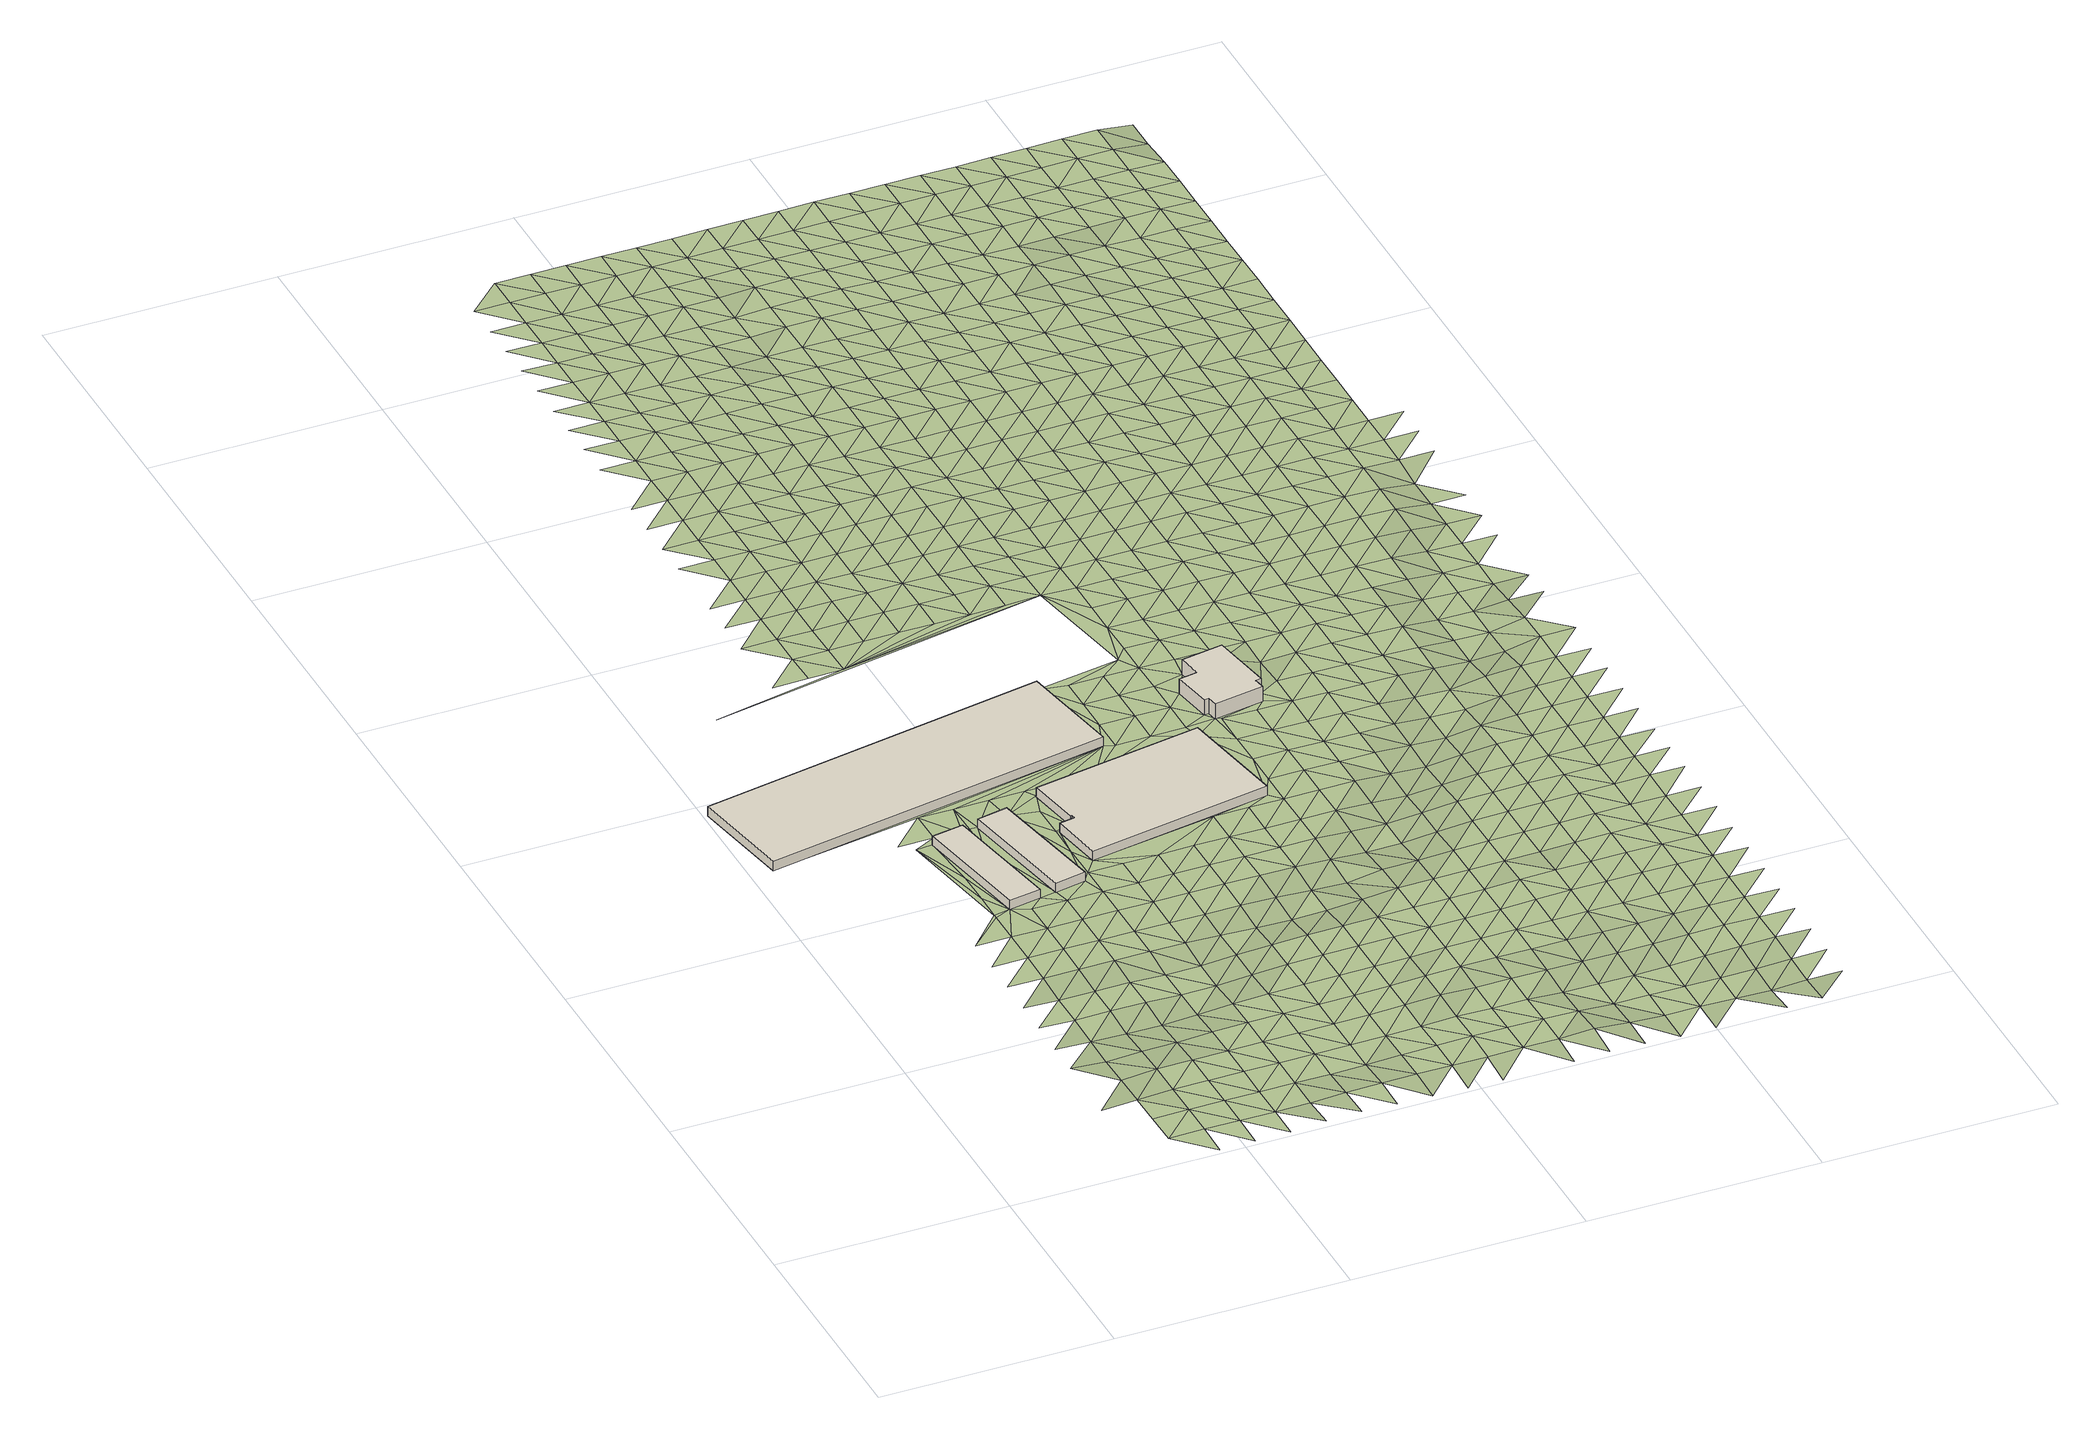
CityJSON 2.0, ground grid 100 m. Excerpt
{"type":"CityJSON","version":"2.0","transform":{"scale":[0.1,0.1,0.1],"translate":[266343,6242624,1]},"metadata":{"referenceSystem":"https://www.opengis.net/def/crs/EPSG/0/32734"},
"CityObjects":{
"building1":{"type":"Building","attributes":{"building":"office","building:levels":"1","footprint":{"type":"Polygon"},"plus_code":"CGX8XPXG+XFR","ground_height":4.3,"building_height":4.1,"roof_height":8.4},"geometry":[{"type":"Solid","lod":"1","boundaries":[[[[0,1,2,3]],[[1,4,5,2]],[[4,6,7,5]],[[6,0,3,7]],[[3,2,5,7]],[[6,4,1,0]]]]}]},
"building2":{"type":"Building","attributes":{"building":"industrial","building:levels":"1","footprint":{"type":"Polygon"},"plus_code":"CGX5X9X9+X4X","ground_height":4.56,"building_height":4.1,"roof_height":8.66},"geometry":[{"type":"Solid","lod":"1","boundaries":[[[[8,9,10,11]],[[9,12,13,10]],[[12,14,15,13]],[[14,8,11,15]],[[11,10,13,15]],[[14,12,9,8]]]]}]},
"building3":{"type":"Building","attributes":{"building":"office","building:levels":"1","footprint":{"type":"Polygon"},"plus_code":"CHX9XGXQ+XFR","ground_height":4.23,"building_height":4.1,"roof_height":8.33},"geometry":[{"type":"Solid","lod":"1","boundaries":[[[[16,17,18,19]],[[17,20,21,18]],[[20,22,23,21]],[[22,16,19,23]],[[19,18,21,23]],[[22,20,17,16]]]]}]},
"building4":{"type":"Building","attributes":{"building":"industrial","building:levels":"1","footprint":{"type":"Polygon"},"plus_code":"CPX7XFXF+XGR","ground_height":4.33,"building_height":4.1,"roof_height":8.43},"geometry":[{"type":"Solid","lod":"1","boundaries":[[[[24,25,26,27]],[[25,28,29,26]],[[28,30,31,29]],[[30,32,33,31]],[[32,34,35,33]],[[34,36,37,35]],[[36,38,39,37]],[[38,24,27,39]],[[27,26,29,31,33,35,37,39]],[[38,36,34,32,30,28,25,24]]]]}]},
"building5":{"type":"Building","attributes":{"building":"industrial","building:levels":"2","footprint":{"type":"Polygon"},"plus_code":"CRXXX6X2+XGV","ground_height":4.54,"building_height":6.9,"roof_height":11.44},"geometry":[{"type":"Solid","lod":"1","boundaries":[[[[40,41,42,43]],[[41,44,45,42]],[[44,46,47,45]],[[46,48,49,47]],[[48,50,51,49]],[[50,52,53,51]],[[52,54,55,53]],[[54,56,57,55]],[[56,58,59,57]],[[58,40,43,59]],[[43,42,45,47,49,51,53,55,57,59]],[[58,56,54,52,50,48,46,44,41,40]]]]}]},
"terrain1":{"type":"TINRelief","geometry":[{"type":"CompositeSurface","lod":"1","boundaries":[[[60,61,62]],[[63,64,65]],[[64,66,67]],[[65,61,63]],[[64,67,65]],[[68,62,69]],[[68,69,70]],[[61,71,62]],[[61,65,72]],[[73,70,74]],[[71,69,62]],[[61,72,71]],[[67,75,65]],[[76,74,77]],[[67,78,75]],[[70,69,79]],[[80,72,65]],[[79,69,71]],[[81,77,82]],[[65,75,80]],[[70,83,74]],[[70,79,84]],[[71,72,85]],[[86,82,87]],[[80,88,72]],[[70,84,83]],[[89,77,74]],[[72,88,85]],[[90,80,75]],[[79,71,91]],[[92,87,93]],[[74,83,89]],[[90,75,94]],[[91,84,79]],[[95,82,77]],[[91,71,85]],[[80,96,88]],[[97,93,98]],[[77,89,95]],[[80,90,96]],[[98,99,97]],[[100,87,82]],[[83,84,101]],[[85,88,102]],[[84,91,103]],[[82,95,100]],[[102,88,96]],[[93,87,104]],[[84,103,101]],[[105,89,83]],[[85,106,91]],[[98,93,4]],[[87,100,104]],[[102,106,85]],[[98,4,99]],[[107,96,90]],[[83,101,105]],[[108,99,109]],[[90,110,111]],[[99,4,109]],[[93,104,4]],[[103,91,112]],[[89,113,95]],[[109,114,108]],[[90,111,107]],[[106,112,91]],[[109,4,114]],[[115,102,96]],[[89,105,113]],[[95,116,100]],[[108,114,117]],[[4,117,114]],[[101,103,118]],[[102,115,106]],[[119,4,104]],[[112,120,103]],[[115,96,107]],[[95,113,116]],[[108,117,121]],[[101,118,105]],[[104,100,122]],[[103,120,118]],[[123,121,124]],[[4,119,6]],[[125,107,111]],[[126,112,106]],[[100,116,122]],[[106,115,127]],[[105,128,113]],[[119,104,129]],[[125,111,130]],[[112,126,120]],[[131,121,117]],[[118,128,105]],[[106,127,126]],[[122,129,104]],[[129,6,119]],[[113,132,116]],[[115,107,133]],[[124,121,131]],[[107,125,134]],[[113,128,132]],[[120,135,118]],[[133,127,115]],[[120,126,136]],[[133,107,134]],[[131,6,137]],[[6,138,137]],[[138,6,129]],[[118,135,128]],[[139,122,116]],[[120,136,135]],[[116,132,140]],[[131,141,124]],[[142,124,12]],[[131,137,143]],[[137,138,144]],[[145,134,125]],[[126,127,146]],[[116,140,139]],[[137,144,143]],[[127,133,147]],[[141,131,143]],[[128,148,132]],[[149,129,122]],[[145,125,150]],[[146,136,126]],[[20,138,129]],[[148,128,135]],[[143,144,141]],[[127,147,146]],[[134,151,133]],[[149,122,139]],[[140,132,152]],[[145,151,134]],[[20,129,149]],[[152,132,148]],[[135,136,153]],[[154,147,133]],[[136,146,155]],[[141,144,156]],[[151,154,133]],[[139,140,157]],[[136,155,153]],[[158,140,152]],[[159,148,135]],[[146,147,160]],[[149,161,20]],[[156,144,162]],[[145,163,151]],[[139,157,149]],[[140,158,157]],[[154,160,147]],[[135,153,159]],[[145,164,163]],[[165,20,161]],[[165,162,20]],[[166,155,146]],[[152,148,167]],[[168,169,170]],[[171,161,149]],[[160,166,146]],[[151,172,154]],[[165,161,34]],[[148,159,167]],[[151,163,173]],[[171,149,157]],[[174,162,165]],[[175,158,152]],[[153,155,176]],[[177,170,178]],[[166,179,155]],[[151,173,172]],[[180,165,34]],[[161,181,34]],[[182,156,162]],[[180,174,165]],[[174,183,162]],[[160,154,184]],[[141,12,124]],[[161,171,181]],[[152,167,175]],[[164,185,163]],[[157,158,186]],[[155,179,176]],[[177,178,187]],[[169,188,170]],[[189,159,153]],[[190,162,183]],[[154,172,184]],[[191,174,180]],[[185,173,163]],[[166,160,192]],[[190,182,162]],[[191,183,174]],[[158,175,186]],[[171,157,193]],[[194,187,195]],[[153,176,189]],[[191,180,196]],[[197,178,170]],[[167,159,198]],[[160,184,192]],[[191,190,183]],[[179,166,199]],[[191,196,200]],[[172,173,201]],[[181,202,34]],[[170,188,197]],[[157,186,193]],[[141,156,12]],[[181,171,202]],[[203,204,195]],[[159,189,198]],[[201,173,185]],[[175,167,205]],[[166,192,199]],[[179,206,176]],[[178,207,187]],[[197,208,178]],[[171,193,202]],[[172,209,184]],[[182,190,210]],[[167,198,205]],[[172,201,211]],[[185,212,213]],[[186,175,214]],[[215,216,203]],[[179,199,206]],[[178,208,207]],[[217,195,187]],[[189,176,218]],[[172,211,209]],[[197,188,219]],[[192,184,220]],[[175,205,214]],[[12,156,182]],[[193,186,221]],[[201,185,222]],[[223,215,224]],[[187,207,217]],[[176,206,218]],[[225,203,195]],[[226,227,188]],[[189,228,198]],[[184,209,220]],[[208,197,229]],[[199,192,230]],[[222,211,201]],[[223,224,231]],[[222,185,213]],[[186,214,221]],[[193,232,202]],[[210,190,233]],[[234,34,202]],[[225,195,217]],[[189,218,228]],[[215,203,235]],[[236,205,198]],[[197,219,229]],[[192,220,230]],[[206,199,237]],[[207,208,238]],[[239,231,240]],[[193,221,232]],[[219,188,241]],[[235,224,215]],[[209,211,242]],[[12,182,210]],[[235,203,225]],[[198,228,236]],[[211,222,243]],[[244,213,245]],[[246,214,205]],[[199,230,237]],[[208,229,238]],[[247,217,207]],[[248,218,206]],[[249,240,250]],[[211,243,242]],[[213,244,222]],[[251,220,209]],[[205,236,246]],[[252,231,224]],[[253,221,214]],[[224,235,254]],[[207,238,247]],[[206,237,248]],[[225,217,255]],[[228,218,256]],[[209,242,251]],[[232,234,202]],[[229,219,257]],[[220,258,230]],[[243,222,259]],[[260,261,250]],[[224,254,252]],[[241,188,262]],[[214,246,253]],[[12,210,233]],[[225,255,235]],[[263,240,231]],[[232,221,264]],[[247,255,217]],[[218,248,256]],[[244,259,222]],[[265,236,228]],[[219,241,257]],[[220,251,258]],[[237,230,266]],[[238,229,267]],[[231,252,263]],[[221,253,264]],[[268,269,260]],[[270,250,240]],[[254,235,271]],[[242,243,272]],[[228,256,265]],[[259,273,243]],[[234,274,34]],[[238,267,247]],[[236,275,246]],[[255,271,235]],[[276,233,190]],[[230,258,266]],[[229,257,267]],[[250,270,260]],[[277,248,237]],[[240,263,270]],[[264,234,232]],[[278,279,268]],[[243,273,272]],[[252,254,280]],[[262,188,281]],[[246,275,253]],[[242,282,251]],[[236,265,275]],[[283,259,244]],[[254,271,280]],[[237,266,277]],[[244,284,285]],[[286,12,233]],[[287,255,247]],[[256,248,288]],[[289,290,278]],[[267,291,247]],[[242,272,282]],[[292,257,241]],[[253,293,264]],[[258,251,294]],[[268,260,295]],[[259,283,273]],[[260,270,296]],[[244,285,283]],[[297,263,252]],[[256,288,265]],[[287,247,291]],[[252,280,298]],[[248,277,288]],[[293,253,275]],[[299,271,255]],[[278,268,295]],[[300,301,289]],[[260,296,295]],[[241,262,292]],[[251,282,294]],[[286,233,302]],[[258,303,266]],[[267,257,304]],[[252,298,297]],[[281,188,305]],[[306,12,286]],[[263,307,270]],[[264,308,234]],[[273,309,272]],[[306,310,12]],[[255,287,299]],[[264,293,311]],[[273,283,312]],[[289,278,313]],[[280,271,314]],[[304,291,267]],[[266,303,277]],[[265,315,275]],[[316,300,317]],[[258,294,303]],[[257,292,304]],[[288,318,265]],[[307,296,270]],[[272,309,282]],[[263,297,307]],[[308,264,311]],[[295,313,278]],[[273,312,309]],[[298,280,314]],[[310,306,319]],[[314,271,299]],[[265,318,315]],[[320,293,275]],[[283,285,321]],[[322,323,317]],[[324,325,285]],[[289,326,300]],[[327,287,291]],[[296,328,295]],[[262,281,292]],[[286,329,306]],[[330,288,277]],[[331,310,319]],[[313,332,289]],[[302,233,276]],[[291,304,333]],[[303,334,277]],[[298,335,297]],[[294,282,336]],[[321,312,283]],[[296,307,328]],[[285,325,321]],[[282,309,337]],[[315,320,275]],[[188,227,305]],[[317,300,326]],[[274,234,308]],[[338,311,293]],[[329,319,306]],[[330,318,288]],[[289,332,326]],[[339,322,340]],[[327,291,333]],[[314,335,298]],[[286,302,329]],[[277,334,330]],[[341,299,287]],[[342,313,295]],[[304,292,343]],[[282,337,336]],[[303,294,344]],[[343,292,281]],[[338,293,320]],[[342,295,328]],[[322,317,345]],[[297,346,307]],[[308,311,347]],[[315,318,348]],[[312,349,309]],[[287,327,341]],[[335,350,297]],[[351,340,352]],[[312,321,353]],[[354,332,313]],[[355,314,299]],[[331,319,356]],[[326,345,317]],[[294,336,344]],[[318,330,348]],[[319,329,357]],[[328,307,346]],[[333,304,358]],[[334,303,359]],[[349,337,309]],[[310,331,360]],[[297,350,346]],[[347,311,338]],[[342,354,313]],[[351,352,361]],[[304,343,362]],[[312,353,349]],[[322,363,340]],[[314,355,335]],[[321,325,364]],[[355,299,341]],[[356,319,357]],[[347,274,308]],[[365,320,315]],[[322,345,363]],[[304,362,358]],[[303,344,359]],[[364,325,366]],[[367,315,348]],[[326,332,368]],[[327,333,369]],[[328,370,342]],[[302,371,329]],[[334,372,330]],[[354,373,332]],[[340,374,352]],[[343,281,375]],[[337,376,336]],[[377,353,321]],[[378,302,276]],[[370,328,346]],[[349,379,337]],[[367,365,315]],[[326,368,345]],[[335,380,350]],[[381,338,320]],[[357,329,371]],[[332,373,368]],[[374,340,363]],[[369,333,358]],[[335,355,382]],[[302,378,371]],[[334,359,372]],[[364,377,321]],[[383,274,347]],[[341,327,384]],[[362,343,375]],[[348,330,385]],[[356,360,331]],[[305,375,281]],[[337,379,376]],[[354,342,386]],[[387,361,352]],[[344,336,388]],[[335,382,380]],[[381,320,365]],[[342,370,389]],[[390,276,274]],[[363,345,391]],[[383,390,274]],[[350,392,346]],[[393,347,338]],[[348,385,367]],[[349,353,394]],[[327,369,384]],[[387,352,374]],[[330,372,385]],[[377,395,353]],[[354,386,373]],[[355,341,396]],[[357,397,356]],[[391,345,368]],[[336,376,388]],[[342,389,386]],[[371,398,357]],[[370,346,392]],[[399,358,362]],[[359,344,400]],[[349,394,379]],[[350,380,392]],[[381,393,338]],[[375,401,362]],[[353,395,394]],[[378,276,402]],[[403,374,363]],[[396,382,355]],[[404,383,347]],[[364,405,377]],[[378,406,371]],[[407,361,387]],[[390,408,276]],[[396,341,384]],[[397,357,398]],[[365,367,409]],[[391,403,363]],[[362,401,399]],[[344,388,400]],[[405,364,410]],[[385,411,367]],[[360,356,397]],[[402,276,408]],[[373,412,368]],[[413,369,358]],[[370,414,389]],[[376,379,415]],[[372,359,416]],[[402,406,378]],[[375,305,227]],[[373,386,417]],[[404,347,393]],[[371,418,398]],[[380,382,419]],[[365,409,381]],[[383,420,390]],[[414,370,392]],[[418,371,406]],[[379,394,415]],[[409,367,411]],[[391,368,412]],[[387,374,421]],[[395,377,422]],[[373,417,412]],[[403,423,374]],[[413,358,399]],[[419,382,396]],[[359,400,416]],[[377,405,424]],[[425,384,369]],[[389,426,386]],[[375,427,401]],[[408,390,420]],[[428,385,372]],[[406,402,429]],[[430,402,408]],[[420,383,404]],[[421,407,387]],[[376,431,388]],[[360,397,432]],[[421,374,423]],[[433,376,415]],[[389,414,426]],[[377,424,422]],[[427,375,227]],[[380,434,392]],[[40,397,398]],[[393,381,435]],[[398,418,40]],[[394,395,436]],[[369,413,425]],[[380,419,437]],[[409,438,381]],[[416,428,372]],[[386,439,417]],[[440,403,391]],[[360,441,227]],[[442,396,384]],[[443,430,408]],[[399,401,444]],[[441,360,432]],[[405,410,445]],[[446,411,385]],[[391,412,447]],[[376,433,431]],[[414,392,434]],[[393,435,404]],[[448,400,388]],[[380,437,434]],[[435,381,438]],[[439,386,426]],[[408,420,443]],[[401,427,444]],[[395,422,436]],[[403,440,423]],[[41,40,418]],[[445,424,405]],[[449,415,394]],[[391,447,440]],[[407,421,450]],[[442,384,425]],[[385,428,446]],[[412,417,451]],[[430,452,402]],[[397,453,432]],[[419,396,454]],[[455,409,411]],[[397,40,456]],[[388,431,448]],[[457,227,441]],[[458,413,399]],[[414,459,426]],[[404,460,420]],[[416,400,461]],[[417,439,451]],[[399,444,462]],[[443,463,430]],[[449,394,436]],[[453,441,432]],[[454,437,419]],[[464,433,415]],[[422,424,465]],[[227,466,427]],[[459,414,434]],[[454,396,442]],[[453,397,456]],[[460,404,435]],[[455,411,446]],[[457,467,227]],[[447,412,468]],[[469,438,409]],[[421,423,470]],[[423,440,471]],[[462,458,399]],[[400,448,461]],[[465,424,445]],[[463,452,430]],[[472,425,413]],[[444,427,466]],[[439,426,473]],[[474,443,420]],[[475,428,416]],[[451,468,412]],[[464,415,449]],[[467,466,227]],[[470,450,421]],[[431,433,476]],[[470,423,471]],[[409,455,469]],[[473,426,459]],[[474,420,460]],[[437,477,434]],[[442,425,472]],[[441,478,457]],[[438,479,435]],[[422,480,436]],[[413,458,472]],[[437,454,481]],[[441,453,482]],[[461,475,416]],[[483,422,465]],[[456,40,58]],[[439,484,451]],[[440,447,485]],[[486,462,444]],[[431,476,448]],[[487,445,488]],[[489,446,428]],[[468,490,447]],[[433,464,476]],[[459,434,477]],[[478,467,457]],[[463,443,491]],[[435,479,460]],[[437,481,477]],[[479,438,469]],[[484,439,473]],[[441,482,478]],[[443,474,492]],[[466,486,444]],[[422,483,480]],[[485,471,440]],[[454,442,493]],[[453,456,494]],[[495,449,436]],[[447,490,485]],[[496,450,470]],[[428,475,489]],[[468,451,497]],[[461,448,498]],[[499,455,446]],[[500,465,445]],[[493,442,472]],[[463,491,452]],[[443,492,491]],[[501,452,502]],[[458,462,503]],[[504,474,460]],[[464,449,495]],[[494,456,58]],[[497,451,484]],[[486,505,462]],[[448,476,498]],[[495,436,480]],[[506,482,453]],[[507,481,454]],[[467,508,466]],[[473,459,509]],[[477,510,459]],[[467,478,511]],[[504,460,479]],[[452,491,502]],[[487,500,445]],[[499,446,489]],[[458,503,472]],[[490,468,512]],[[513,469,455]],[[470,471,514]],[[515,483,465]],[[471,485,516]],[[453,494,506]],[[503,462,505]],[[493,507,454]],[[484,473,509]],[[475,461,517]],[[512,468,497]],[[459,510,509]],[[467,511,508]],[[461,498,518]],[[514,496,470]],[[492,474,519]],[[476,464,520]],[[486,466,521]],[[514,471,516]],[[495,522,464]],[[455,499,513]],[[474,504,523]],[[524,502,491]],[[500,515,465]],[[58,502,525]],[[490,526,485]],[[477,481,527]],[[528,493,472]],[[479,469,529]],[[478,482,530]],[[480,483,531]],[[507,532,481]],[[506,533,482]],[[517,461,518]],[[497,484,534]],[[489,475,535]],[[526,490,512]],[[528,472,503]],[[464,522,520]],[[474,523,519]],[[466,508,521]],[[525,502,524]],[[536,494,58]],[[477,527,510]],[[511,478,530]],[[505,486,537]],[[491,492,538]],[[498,476,539]],[[481,532,527]],[[529,469,513]],[[509,534,484]],[[482,533,530]],[[483,515,531]],[[516,485,540]],[[494,536,506]],[[504,479,541]],[[495,480,542]],[[496,514,543]],[[475,517,535]],[[507,493,544]],[[499,489,545]],[[500,487,546]],[[58,525,536]],[[540,485,526]],[[493,528,547]],[[492,519,538]],[[486,521,537]],[[520,539,476]],[[548,549,487]],[[512,497,550]],[[551,503,505]],[[509,510,552]],[[508,511,553]],[[491,554,524]],[[523,504,541]],[[542,522,495]],[[555,518,498]],[[534,556,497]],[[541,479,529]],[[542,480,531]],[[516,557,514]],[[527,552,510]],[[493,547,544]],[[511,530,553]],[[546,487,549]],[[545,489,535]],[[503,551,528]],[[512,550,526]],[[558,532,507]],[[506,559,533]],[[513,499,560]],[[515,500,561]],[[497,556,550]],[[557,516,540]],[[506,536,562]],[[551,505,537]],[[491,538,554]],[[555,498,539]],[[563,534,509]],[[564,519,523]],[[565,517,518]],[[566,525,524]],[[543,514,567]],[[522,568,520]],[[521,508,569]],[[506,562,559]],[[507,544,558]],[[508,553,570]],[[571,522,542]],[[499,545,560]],[[552,563,509]],[[523,541,564]],[[561,500,546]],[[532,572,527]],[[530,533,573]],[[529,513,574]],[[531,515,575]],[[567,514,557]],[[524,554,566]],[[565,518,555]],[[576,556,534]],[[540,526,577]],[[547,528,578]],[[579,538,519]],[[536,525,580]],[[581,535,517]],[[526,550,582]],[[528,551,583]],[[522,571,568]],[[508,570,569]],[[572,552,527]],[[537,521,584]],[[585,539,520]],[[532,558,572]],[[574,513,560]],[[563,576,534]],[[533,559,573]],[[519,564,579]],[[515,561,575]],[[557,540,577]],[[580,562,536]],[[553,530,586]],[[587,541,529]],[[588,542,531]],[[526,582,577]],[[589,543,567]],[[528,583,578]],[[580,525,566]],[[517,565,581]],[[544,547,590]],[[554,538,591]],[[592,546,549]],[[593,545,535]],[[521,569,584]],[[568,585,520]],[[549,594,595]],[[556,596,550]],[[551,537,597]],[[563,552,598]],[[586,570,553]],[[599,555,539]],[[576,600,556]],[[586,530,573]],[[538,579,591]],[[587,529,574]],[[575,588,531]],[[559,562,601]],[[567,557,602]],[[603,571,542]],[[604,564,541]],[[598,552,572]],[[547,578,590]],[[592,549,595]],[[593,535,581]],[[597,583,551]],[[596,582,550]],[[605,558,544]],[[606,560,545]],[[607,566,554]],[[608,561,546]],[[556,600,596]],[[577,602,557]],[[601,562,580]],[[597,537,584]],[[599,539,585]],[[609,576,563]],[[610,565,555]],[[554,591,607]],[[542,588,603]],[[604,541,587]],[[611,579,564]],[[568,571,612]],[[613,569,570]],[[544,590,605]],[[570,586,614]],[[545,593,606]],[[563,598,609]],[[608,546,592]],[[582,615,577]],[[567,616,589]],[[558,617,572]],[[618,578,583]],[[559,619,573]],[[560,620,574]],[[561,621,575]],[[559,601,622]],[[602,623,567]],[[610,555,599]],[[600,576,624]],[[566,625,580]],[[626,595,594]],[[627,581,565]],[[582,596,615]],[[618,583,597]],[[571,603,612]],[[570,614,613]],[[611,564,604]],[[566,607,628]],[[617,598,572]],[[586,573,619]],[[629,584,569]],[[591,579,630]],[[631,585,568]],[[558,605,617]],[[620,560,606]],[[624,576,609]],[[567,623,616]],[[559,622,619]],[[561,608,621]],[[632,602,577]],[[633,587,574]],[[634,588,575]],[[625,566,628]],[[565,610,627]],[[635,596,600]],[[601,580,636]],[[578,637,590]],[[591,630,607]],[[599,585,631]],[[638,593,581]],[[639,592,595]],[[632,577,615]],[[618,640,578]],[[630,579,611]],[[569,613,629]],[[631,568,612]],[[641,597,584]],[[642,614,586]],[[600,624,635]],[[633,574,620]],[[621,634,575]],[[636,622,601]],[[643,623,602]],[[603,588,644]],[[609,598,645]],[[646,604,587]],[[598,617,647]],[[578,640,637]],[[636,580,625]],[[586,619,642]],[[638,581,627]],[[615,596,648]],[[605,590,649]],[[650,606,593]],[[628,607,651]],[[599,652,610]],[[653,608,592]],[[632,643,602]],[[641,584,629]],[[654,618,597]],[[645,624,609]],[[648,596,635]],[[645,598,647]],[[630,651,607]],[[633,646,587]],[[588,634,644]],[[599,631,652]],[[612,603,655]],[[656,611,604]],[[614,657,613]],[[590,637,649]],[[642,658,614]],[[593,638,650]],[[659,632,615]],[[623,660,616]],[[605,661,617]],[[618,654,640]],[[619,622,662]],[[620,606,663]],[[628,664,625]],[[627,610,665]],[[608,666,621]],[[654,597,641]],[[622,636,667]],[[643,668,623]],[[612,655,631]],[[659,615,648]],[[603,644,655]],[[614,658,657]],[[656,604,646]],[[652,665,610]],[[651,664,628]],[[635,624,669]],[[647,617,661]],[[662,642,619]],[[613,670,629]],[[671,630,611]],[[620,663,633]],[[605,649,661]],[[650,663,606]],[[623,668,660]],[[624,645,672]],[[622,667,662]],[[643,632,673]],[[625,674,636]],[[634,621,675]],[[638,627,676]],[[648,635,669]],[[637,640,677]],[[630,671,651]],[[678,652,631]],[[669,624,672]],[[632,659,673]],[[640,654,679]],[[656,671,611]],[[613,657,670]],[[664,674,625]],[[665,676,627]],[[641,629,680]],[[681,658,642]],[[647,682,645]],[[678,631,655]],[[667,636,683]],[[668,643,684]],[[685,644,634]],[[650,638,686]],[[646,633,687]],[[682,647,661]],[[640,679,677]],[[681,642,662]],[[663,688,633]],[[641,680,654]],[[659,648,689]],[[690,649,637]],[[673,684,643]],[[680,629,670]],[[674,683,636]],[[676,686,638]],[[658,691,657]],[[672,645,692]],[[646,687,656]],[[693,665,652]],[[651,694,664]],[[669,689,648]],[[651,671,695]],[[687,633,688]],[[652,678,696]],[[655,644,697]],[[637,677,690]],[[691,658,681]],[[692,645,682]],[[659,698,673]],[[660,668,699]],[[661,649,700]],[[701,679,654]],[[667,702,662]],[[663,650,703]],[[686,704,650]],[[683,705,667]],[[684,706,668]],[[651,695,694]],[[652,696,693]],[[672,707,669]],[[657,708,670]],[[709,674,664]],[[676,665,710]],[[701,654,680]],[[689,698,659]],[[661,700,682]],[[671,656,711]],[[678,655,712]],[[649,690,700]],[[703,650,704]],[[707,672,692]],[[668,706,699]],[[667,705,702]],[[687,713,656]],[[657,691,708]],[[714,684,673]],[[674,709,683]],[[715,681,662]],[[716,688,663]],[[664,694,709]],[[665,693,710]],[[689,669,717]],[[677,679,718]],[[711,695,671]],[[686,676,719]],[[714,673,698]],[[701,720,679]],[[711,656,713]],[[721,680,670]],[[696,678,722]],[[717,669,707]],[[702,715,662]],[[670,708,723]],[[663,703,716]],[[724,706,684]],[[691,681,725]],[[692,682,726]],[[727,687,688]],[[682,700,728]],[[679,720,718]],[[676,710,719]],[[680,721,701]],[[698,689,729]],[[730,690,677]],[[686,731,704]],[[683,732,705]],[[694,695,733]],[[714,724,684]],[[683,709,734]],[[721,670,723]],[[707,692,726]],[[691,725,708]],[[735,693,696]],[[729,689,717]],[[682,728,726]],[[715,725,681]],[[733,695,711]],[[727,688,716]],[[736,713,687]],[[683,734,732]],[[677,718,730]],[[686,719,731]],[[698,737,714]],[[706,738,699]],[[690,739,700]],[[720,701,740]],[[704,741,703]],[[702,705,742]],[[724,743,706]],[[717,707,744]],[[709,694,745]],[[746,723,708]],[[693,747,710]],[[698,729,737]],[[740,701,721]],[[687,727,736]],[[694,733,748]],[[739,728,700]],[[749,711,713]],[[690,730,739]],[[741,704,731]],[[726,744,707]],[[706,743,738]],[[705,732,742]],[[746,708,725]],[[750,724,714]],[[751,718,720]],[[745,734,709]],[[715,702,752]],[[753,716,703]],[[694,748,745]],[[719,710,754]],[[750,714,737]],[[751,720,740]],[[749,713,736]],[[717,755,729]],[[721,723,756]],[[728,757,726]],[[733,711,758]],[[744,759,717]],[[752,702,742]],[[723,746,760]],[[703,741,753]],[[732,734,761]],[[718,762,730]],[[743,724,763]],[[764,725,715]],[[765,727,716]],[[728,739,757]],[[737,729,755]],[[731,719,766]],[[758,748,733]],[[717,759,755]],[[763,724,750]],[[761,734,745]],[[756,723,760]],[[751,762,718]],[[758,711,749]],[[740,721,767]],[[768,744,726]],[[725,764,746]],[[764,715,752]],[[765,716,753]],[[743,769,738]],[[770,736,727]],[[768,726,757]],[[730,771,739]],[[732,772,742]],[[741,731,773]],[[767,721,756]],[[762,774,730]],[[732,761,775]],[[743,763,769]],[[776,759,744]],[[750,737,777]],[[778,751,740]],[[779,745,748]],[[755,780,737]],[[727,765,770]],[[748,758,781]],[[757,739,771]],[[749,736,782]],[[760,746,783]],[[730,774,771]],[[768,776,744]],[[732,775,772]],[[746,764,784]],[[777,763,750]],[[751,778,762]],[[785,752,742]],[[753,741,786]],[[777,737,780]],[[787,738,769]],[[778,740,767]],[[748,781,779]],[[761,745,788]],[[749,782,758]],[[782,736,770]],[[746,784,783]],[[755,759,789]],[[790,756,760]],[[757,791,768]],[[776,792,759]],[[785,742,772]],[[788,775,761]],[[764,752,793]],[[765,753,794]],[[791,757,771]],[[788,745,779]],[[755,789,780]],[[762,795,774]],[[769,763,796]],[[781,758,797]],[[759,792,789]],[[763,777,798]],[[790,760,783]],[[762,778,799]],[[800,767,756]],[[793,784,764]],[[793,752,785]],[[782,797,758]],[[776,768,801]],[[787,769,796]],[[770,765,802]],[[798,796,763]],[[762,799,795]],[[768,791,803]],[[777,780,804]],[[774,805,771]],[[806,772,775]],[[800,756,790]],[[775,788,807]],[[776,801,792]],[[778,767,808]],[[779,781,809]],[[810,783,784]],[[804,780,789]],[[768,803,801]],[[797,811,781]],[[791,771,805]],[[812,782,770]],[[774,795,805]],[[775,807,806]],[[810,784,793]],[[813,798,777]],[[779,809,788]],[[808,799,778]],[[814,785,772]],[[796,815,787]],[[808,767,800]],[[781,811,809]],[[782,812,797]],[[804,813,777]],[[792,816,789]],[[817,790,783]],[[791,818,803]],[[792,801,819]],[[814,772,806]],[[810,820,783]],[[807,788,821]],[[795,799,822]],[[823,793,785]],[[818,791,805]],[[804,789,816]],[[796,798,824]],[[792,819,816]],[[813,825,798]],[[809,821,788]],[[817,783,820]],[[822,799,808]],[[826,800,790]],[[803,827,801]],[[797,828,811]],[[823,785,814]],[[815,796,824]],[[829,810,793]],[[824,798,825]],[[803,818,827]],[[805,795,830]],[[806,807,831]],[[826,790,817]],[[795,822,832]],[[821,833,807]],[[801,834,819]],[[835,813,804]],[[836,808,800]],[[837,809,811]],[[810,829,820]],[[804,816,838]],[[829,793,823]],[[818,805,830]],[[806,831,814]],[[795,832,830]],[[834,801,827]],[[807,833,831]],[[813,835,825]],[[809,837,821]],[[804,838,835]],[[839,815,824]],[[836,800,826]],[[816,819,840]],[[817,820,841]],[[822,808,842]],[[814,843,823]],[[818,844,827]],[[819,834,840]],[[841,820,829]],[[842,832,822]],[[844,818,830]],[[842,808,836]],[[843,814,831]],[[826,817,845]],[[838,816,846]],[[821,847,833]],[[824,825,848]],[[825,835,849]],[[823,850,829]],[[834,827,851]],[[841,845,817]],[[840,846,816]],[[839,824,848]],[[848,825,849]],[[850,823,843]],[[851,827,844]],[[832,852,830]],[[836,826,853]],[[833,854,831]],[[832,842,855]],[[834,856,840]],[[835,838,857]],[[841,829,858]],[[845,853,826]],[[846,859,838]],[[844,830,852]],[[843,831,854]],[[832,855,852]],[[856,834,851]],[[858,829,850]],[[857,849,835]],[[842,836,860]],[[838,859,857]],[[848,861,839]],[[846,840,862]],[[853,860,836]],[[845,841,863]],[[844,864,851]],[[865,850,843]],[[862,840,856]],[[866,841,858]],[[867,855,842]],[[864,844,852]],[[859,846,868]],[[869,848,849]],[[849,857,870]],[[841,866,863]],[[860,867,842]],[[871,853,845]],[[856,851,872]],[[868,846,862]],[[848,869,861]],[[858,850,873]],[[869,849,870]],[[851,864,872]],[[859,874,857]],[[855,875,852]],[[853,871,860]],[[845,863,871]],[[867,876,855]],[[862,856,877]],[[874,859,868]],[[864,852,875]],[[878,866,858]],[[855,876,875]],[[872,877,856]],[[870,857,879]],[[861,869,880]],[[868,862,881]],[[860,882,867]],[[857,874,879]],[[860,871,883]],[[866,884,863]],[[864,885,872]],[[877,881,862]],[[870,886,869]],[[885,864,875]],[[860,883,882]],[[876,867,887]],[[886,870,879]],[[868,888,874]],[[877,872,889]],[[868,881,890]],[[880,869,891]],[[867,882,887]],[[889,872,885]],[[879,874,888]],[[876,892,875]],[[868,890,888]],[[891,869,886]],[[881,877,893]],[[885,875,892]],[[876,887,892]],[[893,877,889]],[[886,879,894]],[[895,880,891]],[[881,896,890]],[[888,894,879]],[[889,885,897]],[[881,893,896]],[[892,897,885]],[[891,886,898]],[[894,899,886]],[[888,890,900]],[[890,896,901]],[[893,889,902]],[[898,895,891]],[[886,899,898]],[[897,903,889]],[[894,888,900]],[[890,901,900]],[[896,893,902]],[[889,903,902]],[[899,894,904]],[[905,895,898]],[[896,906,901]],[[904,894,900]],[[906,896,902]],[[899,907,898]],[[908,900,901]],[[907,899,904]],[[901,906,908]],[[898,909,905]],[[904,900,910]],[[909,898,907]],[[908,910,900]],[[907,904,911]],[[912,905,909]],[[910,911,904]],[[907,913,909]],[[907,911,913]],[[909,914,912]],[[914,909,913]],[[915,912,914]]]}]}
},
"vertices":[
[859,2389,33],[720,2365,33],[720,2365,74],[859,2389,74],[815,1837,33],[815,1837,74],[954,1862,33],[954,1862,74],
[6,2901,33],[85,2451,33],[85,2451,77],[6,2901,77],[1601,2719,33],[1601,2719,77],[1521,3174,33],[1521,3174,77],
[929,2404,31],[1027,1876,31],[1027,1876,73],[929,2404,73],[1162,1901,31],[1162,1901,73],[1064,2429,31],[1064,2429,73],
[1224,2508,31],[1264,2275,31],[1264,2275,74],[1224,2508,74],[1271,2276,31],[1271,2276,74],[1274,2259,31],[1274,2259,74],[1208,2248,31],[1208,2248,74],[1247,2018,31],[1247,2018,74],[2046,2155,31],[2046,2155,74],[1963,2634,31],[1963,2634,74],
[2080,3046,34],[2097,2942,34],[2097,2942,104],[2080,3046,104],[2016,2929,34],[2016,2929,104],[2045,2756,34],[2045,2756,104],[2065,2759,34],[2065,2759,104],[2073,2714,34],[2073,2714,104],[2291,2750,34],[2291,2750,104],[2283,2797,34],[2283,2797,104],[2308,2801,34],[2308,2801,104],[2262,3076,34],[2262,3076,104],
[593,455,13],[743,455,21],[743,610,15],[743,305,25],[743,155,26],[894,305,28],[894,5,24],[894,155,28],[593,755,21],[743,755,12],[743,900,15],[894,610,28],[894,455,28],[593,900,22],[743,1055,20],[1044,155,28],[593,1055,26],[743,1205,20],[1044,5,24],[894,755,20],[1044,305,28],[593,1205,26],[743,1355,30],[894,1055,21],[894,900,10],[1044,610,28],[593,1355,30],[743,1505,32],[1044,455,28],[894,1205,21],[1194,155,26],[1044,755,20],[593,1505,32],[743,1660,33],[1194,5,26],[894,1355,30],[1194,305,27],[593,1660,33],[743,1805,33],[744,1824,33],[894,1505,32],[1044,1055,21],[1194,455,29],[1044,900,10],[894,1660,33],[1044,1205,21],[1194,610,29],[1344,305,27],[649,2358,34],[743,1950,33],[1344,5,36],[1344,155,27],[1194,755,28],[1044,1355,30],[743,2105,33],[1344,455,28],[1044,1505,32],[720,2365,34],[1194,1055,15],[894,1805,33],[1194,900,17],[743,2405,34],[1044,1660,33],[593,2405,34],[743,2555,34],[1494,155,34],[1344,755,30],[1344,610,30],[1194,1205,15],[1044,1805,33],[1494,5,38],[859,2389,34],[1194,1355,31],[1494,455,28],[1494,305,25],[1344,1055,15],[1344,900,28],[894,2255,34],[1027,1876,33],[1194,1660,33],[1194,1505,32],[894,2555,34],[85,2451,34],[894,2405,34],[929,2404,34],[1645,155,38],[1494,755,32],[1494,610,31],[1344,1205,15],[1194,1805,32],[1645,5,33],[1645,305,29],[1344,1355,29],[1494,1055,25],[1645,455,29],[1494,900,32],[1044,2555,34],[1344,1660,33],[1344,1505,31],[1494,1205,25],[1645,610,32],[1194,1950,31],[1064,2429,34],[1795,155,39],[1795,5,29],[1194,2105,32],[1645,755,33],[1494,1355,23],[593,3605,32],[743,3605,35],[743,3755,31],[1344,1805,32],[1795,455,29],[1795,305,34],[1194,2255,33],[1494,1505,30],[1645,1055,32],[593,3905,29],[743,3905,31],[1645,900,35],[1208,2248,33],[1344,1950,32],[1194,2555,34],[1194,2405,34],[1795,610,33],[1945,155,38],[1494,1660,33],[743,4060,30],[894,3605,35],[1645,1205,32],[1224,2508,34],[1264,2275,33],[1795,755,34],[1494,1805,33],[593,4060,30],[743,4205,31],[1274,2259,33],[894,3755,31],[1645,1355,17],[1795,900,36],[1271,2276,33],[1945,305,38],[1494,1950,32],[743,4350,31],[593,4205,30],[1645,1505,29],[1795,1055,36],[894,4060,30],[894,3905,31],[1945,610,37],[1344,2555,34],[1945,455,33],[1945,5,25],[2095,155,36],[1645,1660,33],[743,4505,30],[593,4505,29],[894,4205,31],[1795,1205,36],[1044,3755,32],[1945,755,37],[1645,1805,32],[2095,305,40],[593,4655,28],[743,4655,29],[894,4350,31],[304,3489,35],[1799,3764,35],[1795,1355,14],[1044,3905,32],[1945,900,37],[743,4805,30],[1645,1950,34],[1494,2555,34],[1795,2105,32],[894,4505,30],[1795,1505,25],[1945,1055,37],[1044,4060,30],[593,4805,29],[743,4955,29],[1194,3755,33],[2095,610,44],[2095,455,38],[2245,155,38],[2095,5,22],[1795,1660,32],[1044,4205,31],[1945,1205,37],[593,4955,29],[743,5105,28],[2095,755,43],[894,4805,30],[1795,1805,32],[894,4655,29],[1044,4350,31],[1945,1355,18],[1194,3905,33],[2095,900,39],[2245,305,38],[743,5255,28],[593,5255,27],[1344,3755,33],[894,4955,29],[1795,1950,32],[1945,1505,18],[2095,1055,38],[1194,4060,30],[743,5410,26],[593,5410,26],[894,5105,28],[1044,4505,31],[2245,610,38],[2245,455,35],[2046,2155,32],[1945,1660,30],[1963,2634,35],[2095,1205,38],[743,5555,26],[593,5555,26],[1044,4655,30],[1494,3755,34],[2245,755,46],[2396,305,38],[2396,5,25],[2396,155,38],[1645,2705,33],[1194,4350,31],[2095,1355,28],[743,5700,26],[593,5700,25],[1194,4205,31],[1344,3905,33],[1945,1805,32],[2245,900,45],[894,5410,26],[894,5255,28],[1044,4955,29],[1044,4805,29],[1194,4505,32],[743,5855,24],[593,5855,25],[1795,2705,34],[2245,1055,42],[1344,4060,31],[1645,3755,35],[1645,2855,36],[1044,5105,29],[1945,2105,32],[2396,610,38],[1521,3174,35],[1945,1950,32],[2396,455,35],[894,5555,26],[1194,4655,30],[2095,1660,25],[593,6005,25],[743,6005,22],[2095,1505,12],[1645,3010,35],[2095,1805,32],[2546,305,33],[743,6155,22],[593,6155,22],[2546,5,30],[2546,155,46],[894,5855,24],[1344,4350,32],[1044,5255,29],[1795,2855,36],[2245,1355,40],[1645,3155,34],[894,5700,26],[1344,4205,32],[2245,1205,42],[1194,4805,29],[2396,900,45],[2396,755,46],[2095,1950,32],[593,6305,20],[743,6305,21],[1344,4505,32],[1044,5410,26],[1494,3905,34],[2396,1055,42],[894,6005,22],[1194,5105,30],[2095,2105,32],[2245,1505,33],[2546,610,35],[1194,4955,29],[593,6460,20],[743,6460,21],[2546,455,27],[1044,5555,26],[1344,4655,31],[1795,3155,34],[1795,3010,36],[1494,4205,32],[2396,1205,42],[1895,3237,34],[743,6605,21],[1494,4060,31],[894,6155,22],[2696,155,32],[2245,1805,25],[2696,5,27],[2245,1660,17],[1044,5855,24],[1494,4350,32],[1194,5255,30],[1945,2855,36],[2396,1355,40],[1044,5700,25],[894,6305,21],[1645,3905,35],[2546,900,45],[2696,305,26],[1945,2705,35],[2546,755,44],[1344,4955,30],[2245,1950,32],[1344,4805,29],[2095,2255,32],[1494,4505,32],[2396,1505,33],[1194,5555,26],[894,6460,21],[2546,1055,43],[1194,5410,30],[2095,2405,33],[1044,6005,23],[1344,5105,30],[2245,2105,32],[2696,610,34],[2696,455,25],[1494,4655,31],[1945,3155,34],[1945,3010,36],[1645,4205,33],[2546,1205,43],[1645,4060,31],[2073,2714,35],[1044,6155,22],[2245,2255,32],[2846,155,24],[2045,2756,35],[894,6605,21],[2095,2555,33],[2396,1805,17],[2846,5,19],[2396,1660,17],[1194,5855,23],[1645,4350,33],[1344,5255,30],[2696,755,45],[2546,1355,41],[1194,5700,24],[2016,2929,36],[1494,4805,30],[2245,2405,33],[1044,6460,21],[2846,455,25],[1044,6305,22],[2846,305,27],[1645,4505,32],[1344,5410,33],[1795,3905,35],[2546,1505,40],[2065,2759,35],[2095,2705,35],[2696,1055,48],[1945,3300,34],[2696,900,47],[1494,5105,30],[2396,2105,33],[2846,610,33],[1494,4955,30],[2396,1950,26],[1344,5555,32],[1194,6155,23],[1945,3455,35],[1645,4655,32],[2245,2555,33],[1795,4060,32],[2996,155,25],[2546,1660,30],[1194,6005,24],[2696,1205,48],[2846,755,41],[1044,6605,21],[1344,5700,26],[2291,2750,35],[2095,3300,33],[1645,4805,30],[2546,1805,28],[2095,3155,33],[1945,3605,35],[1795,4350,33],[1494,5255,30],[2396,2255,32],[2696,1355,42],[1795,4205,33],[2245,2705,35],[2846,900,48],[2996,305,25],[1945,3905,34],[1945,3755,34],[1344,5855,25],[2546,1950,17],[1194,6460,22],[1194,6305,22],[1795,4505,33],[1494,5410,33],[2396,2405,32],[2696,1505,42],[2846,1055,51],[1645,5105,30],[2095,3605,35],[2546,2105,25],[2996,610,34],[1645,4955,29],[2095,3455,33],[2996,455,27],[1494,5555,36],[1344,6155,25],[1945,4060,32],[3147,155,21],[2996,5,18],[2696,1660,40],[1344,6005,25],[2396,2705,35],[2396,2555,32],[1795,4655,33],[2245,3155,33],[2996,755,40],[1194,6605,22],[1494,5700,33],[2846,1205,51],[2696,1805,40],[3147,305,23],[2283,2797,35],[2308,2801,35],[1945,4350,33],[2546,2255,31],[1945,4205,33],[2245,3300,33],[1795,4805,31],[2095,3905,35],[1645,5410,31],[1645,5255,30],[2095,3755,35],[1494,5855,28],[2696,1950,27],[1344,6460,22],[3147,455,32],[1344,6305,24],[2846,1505,44],[2846,1355,43],[2546,2555,31],[2996,1055,50],[2095,4060,32],[2996,900,46],[2546,2405,31],[2396,2855,34],[2396,3010,26],[1494,6005,26],[1795,5105,31],[1945,4505,33],[2696,2105,15],[2245,3605,35],[3147,610,36],[1795,4955,29],[2245,3455,33],[1645,5555,34],[2846,1660,43],[2396,3155,30],[2095,4205,33],[2546,2705,34],[2996,1205,50],[1494,6155,25],[2696,2255,23],[3147,755,43],[1344,6605,22],[1945,4805,32],[2846,1805,42],[3297,305,23],[1945,4655,33],[3297,5,30],[3297,155,17],[1645,5855,34],[2095,4350,34],[1795,5255,31],[2245,3755,35],[2546,2855,34],[2996,1355,46],[1645,5700,36],[1494,6305,25],[1945,4955,30],[2396,3455,33],[2846,1950,39],[3297,455,35],[2396,3300,33],[1795,5410,29],[2696,2405,31],[2996,1505,45],[2546,3010,31],[1494,6460,23],[3147,1055,50],[2245,4060,32],[2245,3905,35],[3147,900,47],[1945,5105,32],[2396,3605,34],[2846,2105,30],[3297,610,39],[1795,5555,32],[1645,6155,32],[2095,4655,34],[2696,2555,31],[2546,3155,32],[2996,1660,44],[1645,6005,32],[2095,4505,34],[2245,4205,33],[3147,1205,50],[2396,3755,35],[2846,2255,16],[3297,755,42],[1494,6605,23],[2095,4805,33],[2696,2705,32],[3447,305,29],[2996,1805,44],[3447,5,33],[3447,155,24],[1795,5855,36],[2245,4350,34],[1945,5255,32],[3147,1355,49],[1795,5700,34],[2546,3300,33],[1645,6305,29],[3297,900,46],[2846,2405,20],[2095,4955,31],[2996,1950,40],[2696,2855,33],[3447,455,38],[1945,5410,29],[3147,1505,46],[2846,2555,20],[3297,1055,49],[2396,4060,33],[2396,3905,35],[1795,6005,36],[1645,6605,25],[2095,5105,31],[2245,4505,34],[2546,3605,34],[2996,2105,40],[3447,610,37],[2546,3455,33],[1645,6460,25],[1945,5555,30],[2696,3155,34],[3597,155,25],[3147,1660,46],[2696,3010,33],[2396,4205,33],[2846,2705,30],[3297,1205,49],[1795,6155,36],[2996,2255,34],[3447,755,40],[1945,5700,31],[2696,3300,34],[2245,4805,33],[3147,1805,44],[3597,305,32],[2245,4655,34],[2396,4350,34],[2546,3755,34],[1795,6305,31],[3447,900,44],[2095,5410,31],[2996,2405,15],[2095,5255,31],[1945,5855,33],[2245,4955,31],[3147,1950,42],[2846,2855,31],[3297,1355,50],[3597,455,36],[2396,4505,34],[3447,1055,47],[2996,2555,15],[2546,4060,34],[2546,3905,34],[1945,6005,36],[1795,6605,26],[2245,5105,31],[2696,3605,34],[3147,2105,40],[2846,3010,32],[3297,1505,47],[3597,610,35],[2696,3455,34],[1795,6460,26],[2095,5700,30],[2546,4205,34],[2996,2705,22],[2095,5555,31],[1945,6155,33],[2846,3155,33],[3597,755,35],[3297,1660,47],[2396,4805,33],[3447,1205,47],[2396,4655,34],[2546,4350,35],[2696,3755,34],[2245,5255,31],[2846,3300,33],[1945,6305,30],[3597,900,41],[3297,1805,45],[3147,2405,36],[3147,2255,41],[2095,5855,30],[2396,4955,31],[2696,3905,34],[2245,5410,31],[3447,1505,47],[2996,3010,29],[2996,2855,27],[3447,1355,51],[3597,1055,44],[2095,6005,31],[1945,6605,27],[2396,5105,32],[2546,4505,34],[2846,3605,34],[3297,2105,42],[3297,1950,43],[2846,3455,33],[1945,6460,27],[2245,5555,31],[2696,4060,34],[2996,3155,32],[3447,1660,48],[3147,2705,13],[3597,1205,44],[3147,2555,36],[2095,6155,30],[2846,3755,34],[3297,2255,42],[2245,5700,30],[2546,4805,33],[3447,1805,45],[2546,4655,35],[2696,4350,35],[3597,1355,49],[2696,4205,34],[2095,6305,30],[2846,3905,34],[2396,5410,32],[3297,2405,43],[2396,5255,32],[2245,5855,30],[2546,4955,32],[3447,1950,43],[2996,3455,33],[3147,2855,17],[2996,3300,32],[3597,1505,48],[3297,2555,43],[2245,6005,31],[2095,6605,29],[2546,5105,32],[2696,4505,35],[3447,2105,42],[2996,3605,34],[2095,6460,29],[2396,5555,34],[3147,3155,21],[2846,4060,35],[3597,1660,46],[3147,3010,18],[3297,2705,18],[2245,6155,30],[2696,4655,35],[2996,3755,35],[3447,2255,43],[3597,1805,45],[2396,5855,29],[2846,4350,35],[2546,5255,32],[3297,2855,13],[2396,5700,32],[2846,4205,34],[3147,3300,27],[2696,4805,34],[2245,6305,30],[2996,3905,35],[3447,2405,44],[3597,1950,43],[2846,4505,35],[2546,5410,34],[2245,6460,29],[3447,2555,44],[2696,5105,32],[3147,3605,34],[3597,2105,42],[2696,4955,32],[3147,3455,32],[2546,5555,35],[2396,6155,31],[2846,4655,35],[3297,3155,16],[2396,6005,31],[3297,3010,15],[3447,2705,47],[2996,4205,35],[2996,4060,35],[3147,3755,36],[3597,2255,43],[2245,6605,29],[3297,3300,17],[2546,5855,31],[2996,4350,35],[2696,5255,32],[2546,5700,35],[3147,3905,36],[3597,2405,44],[2846,4955,33],[2396,6460,29],[3447,2855,44],[2396,6305,30],[2846,4805,34],[2996,4505,35],[2696,5555,37],[3597,2555,44],[2696,5410,34],[2546,6005,30],[2846,5105,33],[3297,3605,27],[3297,3455,21],[2996,4655,35],[3447,3155,14],[3147,4060,35],[3447,3010,28],[3597,2705,47],[2546,6155,31],[3297,3755,33],[2396,6605,29],[2696,5855,35],[3147,4350,35],[2846,5255,33],[2696,5700,41],[3147,4205,35],[3447,3300,17],[2996,4805,35],[3297,3905,33],[2546,6460,30],[2546,6305,31],[3147,4505,35],[2846,5410,34],[3597,3010,28],[3297,4060,35],[2996,5105,34],[3447,3605,14],[2996,4955,34],[3447,3455,16],[2846,5555,35],[2696,6155,30],[3147,4655,35],[3597,3155,14],[2696,6005,30],[2546,6605,30],[2846,5700,42],[3297,4205,35],[3147,4805,35],[3447,3755,15],[2996,5255,34],[3297,4350,35],[2846,5855,42],[3597,3455,16],[2696,6460,29],[2696,6305,31],[3447,3905,15],[2996,5410,36],[3147,5105,34],[3297,4505,35],[3597,3605,14],[3147,4955,35],[2996,5555,36],[2846,6155,30],[3447,4060,32],[2846,6005,32],[3297,4655,36],[2696,6605,29],[2996,5700,41],[3447,4350,36],[3147,5255,34],[3597,3755,15],[3447,4205,36],[3297,4805,36],[2996,5855,42],[2846,6460,31],[2846,6305,31],[3447,4505,36],[3147,5410,36],[3597,4060,32],[2996,6005,35],[3297,5105,35],[3297,4955,35],[3147,5555,36],[3597,4205,36],[2996,6155,35],[2846,6605,31],[3147,5700,37],[3447,4805,37],[3447,4655,36],[3597,4350,36],[3297,5255,35],[2996,6305,33],[3447,4955,37],[3147,6005,38],[3297,5410,37],[3147,5855,38],[2996,6460,32],[3447,5105,37],[3297,5555,38],[3147,6155,38],[2996,6605,32],[3297,5700,41],[3447,5255,37],[3147,6460,34],[3147,6305,34],[3297,6005,38],[3297,5855,39],[3447,5555,38],[3447,5410,39],[3297,6155,36],[3147,6605,34],[3447,5700,36],[3297,6305,35],[3447,5855,35],[3297,6460,35],[3447,6005,35],[3447,6155,35],[3297,6605,35],[3447,6305,32],[3447,6460,19],[3447,6605,19]
]}
